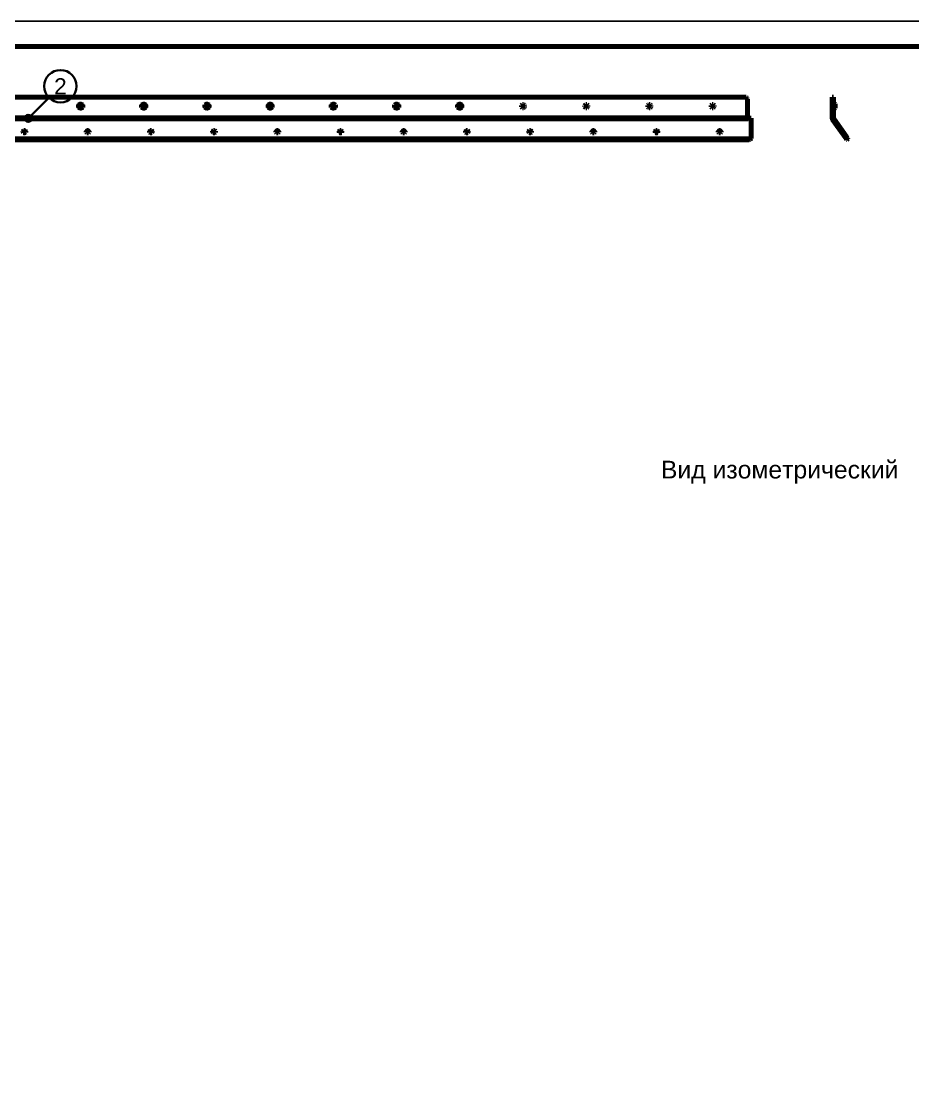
# Model space of a CAD drawing. Header units: millimetres. Extents: x 0 to 599, y 0 to 420.
# Drawn here: x 173.6 to 349.9, y 210 to 420 of the extents above; entities that cross this region are included whole.
import ezdxf
from ezdxf.enums import TextEntityAlignment as Align

# ---------------------------------------------------------------- set-up
doc = ezdxf.new("R2010")
doc.units = ezdxf.units.MM
doc.styles.add('GOST', font='Arial')

msp = doc.modelspace()

# ---------------------------------------------------------------- linework, layer by layer
at = {"color": 1, "lineweight": 70}
for p, q in [((32.5, 405), (316.75, 405)), ((185.35, 403.69), (184.92, 403.45)), ((184.92, 403.45), (184.92, 402.95)), ((184.95, 403.23), (184.97, 403.34)), ((184.95, 403.12), (184.95, 403.23)), ((184.97, 403.34), (185.02, 403.43)), ((185.02, 403.43), (185.09, 403.51)), ((185.09, 403.51), (185.19, 403.57)), ((185.1, 403.2), (185.12, 403.29)), ((185.12, 403.11), (185.1, 403.2)), ((185.12, 403.29), (185.16, 403.36)), ((185.16, 403.36), (185.22, 403.42)), ((185.19, 403.57), (185.29, 403.6)), ((185.22, 403.42), (185.31, 403.45)), ((185.29, 403.6), (185.41, 403.6)), ((185.31, 403.45), (185.39, 403.45)), ((185.77, 403.45), (185.35, 403.69)), ((185.39, 403.45), (185.47, 403.42)), ((185.41, 403.6), (185.51, 403.57)), ((185.47, 403.42), (185.54, 403.36)), ((185.51, 403.57), (185.61, 403.51)), ((185.54, 403.36), (185.58, 403.29)), ((185.58, 403.29), (185.6, 403.2)), ((185.6, 403.2), (185.58, 403.11)), ((185.61, 403.51), (185.68, 403.43)), ((185.68, 403.43), (185.73, 403.34)), ((185.73, 403.34), (185.75, 403.23)), ((185.75, 403.23), (185.75, 403.12)), ((185.77, 402.95), (185.77, 403.45)), ((197.85, 403.69), (197.42, 403.45)), ((197.42, 403.45), (197.42, 402.95)), ((197.45, 403.23), (197.47, 403.34)), ((197.45, 403.12), (197.45, 403.23)), ((197.47, 403.34), (197.52, 403.43)), ((197.52, 403.43), (197.59, 403.51)), ((197.59, 403.51), (197.69, 403.57)), ((197.6, 403.2), (197.62, 403.29)), ((197.62, 403.11), (197.6, 403.2)), ((197.62, 403.29), (197.66, 403.36)), ((197.66, 403.36), (197.72, 403.42)), ((197.69, 403.57), (197.79, 403.6)), ((197.72, 403.42), (197.81, 403.45)), ((197.79, 403.6), (197.91, 403.6)), ((197.81, 403.45), (197.89, 403.45)), ((198.27, 403.45), (197.85, 403.69)), ((197.89, 403.45), (197.97, 403.42)), ((197.91, 403.6), (198.01, 403.57)), ((197.97, 403.42), (198.04, 403.36)), ((198.01, 403.57), (198.11, 403.51)), ((198.04, 403.36), (198.08, 403.29)), ((198.08, 403.29), (198.1, 403.2)), ((198.1, 403.2), (198.08, 403.11)), ((198.11, 403.51), (198.18, 403.43)), ((198.18, 403.43), (198.23, 403.34)), ((198.23, 403.34), (198.25, 403.23)), ((198.25, 403.23), (198.25, 403.12)), ((198.27, 402.95), (198.27, 403.45)), ((210.35, 403.69), (209.92, 403.45)), ((209.92, 403.45), (209.92, 402.95)), ((209.95, 403.23), (209.97, 403.34)), ((209.95, 403.12), (209.95, 403.23)), ((209.97, 403.34), (210.02, 403.43)), ((210.02, 403.43), (210.09, 403.51)), ((210.09, 403.51), (210.19, 403.57)), ((210.1, 403.2), (210.12, 403.29)), ((210.12, 403.29), (210.16, 403.36)), ((210.16, 403.36), (210.22, 403.42)), ((210.19, 403.57), (210.29, 403.6)), ((210.22, 403.42), (210.31, 403.45)), ((210.29, 403.6), (210.41, 403.6)), ((210.31, 403.45), (210.39, 403.45)), ((210.77, 403.45), (210.35, 403.69)), ((210.39, 403.45), (210.47, 403.42)), ((210.41, 403.6), (210.51, 403.57)), ((210.47, 403.42), (210.54, 403.36)), ((210.51, 403.57), (210.61, 403.51)), ((210.54, 403.36), (210.58, 403.29)), ((210.58, 403.29), (210.6, 403.2)), ((210.6, 403.2), (210.58, 403.11)), ((210.61, 403.51), (210.68, 403.43)), ((210.68, 403.43), (210.73, 403.34)), ((210.73, 403.34), (210.75, 403.23)), ((210.75, 403.23), (210.75, 403.12)), ((210.77, 402.95), (210.77, 403.45)), ((222.85, 403.69), (222.42, 403.45)), ((222.42, 403.45), (222.42, 402.95)), ((222.45, 403.23), (222.47, 403.34)), ((222.45, 403.12), (222.45, 403.23)), ((222.47, 403.34), (222.52, 403.43)), ((222.52, 403.43), (222.59, 403.51)), ((222.59, 403.51), (222.69, 403.57)), ((222.6, 403.2), (222.62, 403.29)), ((222.62, 403.29), (222.66, 403.36)), ((222.66, 403.36), (222.72, 403.42)), ((222.69, 403.57), (222.79, 403.6)), ((222.72, 403.42), (222.81, 403.45)), ((222.79, 403.6), (222.91, 403.6)), ((222.81, 403.45), (222.89, 403.45)), ((223.27, 403.45), (222.85, 403.69)), ((222.89, 403.45), (222.97, 403.42)), ((222.91, 403.6), (223.01, 403.57)), ((222.97, 403.42), (223.04, 403.36)), ((223.01, 403.57), (223.11, 403.51)), ((223.04, 403.36), (223.08, 403.29)), ((223.08, 403.29), (223.1, 403.2)), ((223.1, 403.2), (223.08, 403.11)), ((223.11, 403.51), (223.18, 403.43)), ((223.18, 403.43), (223.23, 403.34)), ((223.23, 403.34), (223.25, 403.23)), ((223.25, 403.23), (223.25, 403.12)), ((223.27, 402.95), (223.27, 403.45)), ((235.35, 403.69), (234.92, 403.45)), ((234.92, 403.45), (234.92, 402.95)), ((234.95, 403.23), (234.97, 403.34)), ((234.95, 403.12), (234.95, 403.23)), ((234.97, 403.34), (235.02, 403.43)), ((235.02, 403.43), (235.09, 403.51)), ((235.09, 403.51), (235.19, 403.57)), ((235.1, 403.2), (235.12, 403.29)), ((235.12, 403.29), (235.16, 403.36)), ((235.16, 403.36), (235.22, 403.42)), ((235.19, 403.57), (235.29, 403.6)), ((235.22, 403.42), (235.31, 403.45)), ((235.29, 403.6), (235.41, 403.6)), ((235.31, 403.45), (235.39, 403.45)), ((235.77, 403.45), (235.35, 403.69)), ((235.39, 403.45), (235.47, 403.42)), ((235.41, 403.6), (235.51, 403.57)), ((235.47, 403.42), (235.54, 403.36)), ((235.51, 403.57), (235.61, 403.51)), ((235.54, 403.36), (235.58, 403.29)), ((235.58, 403.29), (235.6, 403.2)), ((235.61, 403.51), (235.68, 403.43)), ((235.68, 403.43), (235.73, 403.34)), ((235.73, 403.34), (235.75, 403.23)), ((235.75, 403.23), (235.75, 403.12)), ((235.77, 402.95), (235.77, 403.45)), ((247.85, 403.69), (247.42, 403.45)), ((247.42, 403.45), (247.42, 402.95)), ((247.45, 403.23), (247.47, 403.34)), ((247.45, 403.12), (247.45, 403.23)), ((247.47, 403.34), (247.52, 403.43)), ((247.52, 403.43), (247.59, 403.51)), ((247.59, 403.51), (247.69, 403.57)), ((247.6, 403.2), (247.62, 403.29)), ((247.62, 403.29), (247.66, 403.36)), ((247.66, 403.36), (247.72, 403.42)), ((247.69, 403.57), (247.79, 403.6)), ((247.72, 403.42), (247.81, 403.45)), ((247.79, 403.6), (247.91, 403.6)), ((247.81, 403.45), (247.89, 403.45)), ((248.27, 403.45), (247.85, 403.69)), ((247.89, 403.45), (247.97, 403.42)), ((247.91, 403.6), (248.01, 403.57)), ((247.97, 403.42), (248.04, 403.36)), ((248.01, 403.57), (248.11, 403.51)), ((248.04, 403.36), (248.08, 403.29)), ((248.08, 403.29), (248.1, 403.2)), ((248.11, 403.51), (248.18, 403.43)), ((248.18, 403.43), (248.23, 403.34)), ((248.23, 403.34), (248.25, 403.23)), ((248.25, 403.23), (248.25, 403.12)), ((248.27, 402.95), (248.27, 403.45)), ((260.35, 403.69), (259.92, 403.45)), ((259.92, 403.45), (259.92, 402.95)), ((259.95, 403.23), (259.97, 403.34)), ((259.95, 403.12), (259.95, 403.23)), ((259.97, 403.34), (260.02, 403.43)), ((260.02, 403.43), (260.09, 403.51)), ((260.09, 403.51), (260.19, 403.57)), ((260.1, 403.2), (260.12, 403.29)), ((260.12, 403.29), (260.16, 403.36)), ((260.16, 403.36), (260.22, 403.42)), ((260.19, 403.57), (260.29, 403.6)), ((260.22, 403.42), (260.31, 403.45)), ((260.29, 403.6), (260.41, 403.6)), ((260.31, 403.45), (260.39, 403.45)), ((260.77, 403.45), (260.35, 403.69)), ((260.39, 403.45), (260.47, 403.42)), ((260.41, 403.6), (260.51, 403.57)), ((260.47, 403.42), (260.54, 403.36)), ((260.51, 403.57), (260.61, 403.51)), ((260.54, 403.36), (260.58, 403.29)), ((260.58, 403.29), (260.6, 403.2)), ((260.61, 403.51), (260.68, 403.43)), ((260.68, 403.43), (260.73, 403.34)), ((260.73, 403.34), (260.75, 403.23)), ((260.75, 403.23), (260.75, 403.12)), ((260.77, 402.95), (260.77, 403.45)), ((272.53, 403.25), (272.56, 403.34)), ((272.53, 403.15), (272.53, 403.25)), ((272.56, 403.34), (272.61, 403.42)), ((272.61, 403.42), (272.69, 403.48)), ((272.69, 403.48), (272.78, 403.52)), ((272.78, 403.52), (272.87, 403.52)), ((272.87, 403.52), (272.97, 403.5)), ((272.97, 403.5), (273.05, 403.45)), ((273.05, 403.45), (273.12, 403.38)), ((273.12, 403.38), (273.16, 403.3)), ((273.16, 403.3), (273.18, 403.2)), ((285.03, 403.25), (285.06, 403.34)), ((285.03, 403.15), (285.03, 403.25)), ((285.06, 403.34), (285.11, 403.42)), ((285.11, 403.42), (285.19, 403.48)), ((285.19, 403.48), (285.28, 403.52)), ((285.28, 403.52), (285.37, 403.52)), ((285.37, 403.52), (285.47, 403.5)), ((285.47, 403.5), (285.55, 403.45)), ((285.55, 403.45), (285.62, 403.38)), ((285.62, 403.38), (285.66, 403.3)), ((285.66, 403.3), (285.68, 403.2)), ((297.53, 403.25), (297.56, 403.34)), ((297.53, 403.15), (297.53, 403.25)), ((297.56, 403.34), (297.61, 403.42)), ((297.61, 403.42), (297.69, 403.48)), ((297.69, 403.48), (297.78, 403.52)), ((297.78, 403.52), (297.87, 403.52)), ((297.87, 403.52), (297.97, 403.5)), ((297.97, 403.5), (298.05, 403.45)), ((298.05, 403.45), (298.12, 403.38)), ((298.12, 403.38), (298.16, 403.3)), ((298.16, 403.3), (298.18, 403.2)), ((310.03, 403.25), (310.06, 403.34)), ((310.03, 403.15), (310.03, 403.25)), ((310.06, 403.34), (310.11, 403.42)), ((310.11, 403.42), (310.19, 403.48)), ((310.19, 403.48), (310.28, 403.52)), ((310.28, 403.52), (310.37, 403.52)), ((310.37, 403.52), (310.47, 403.5)), ((310.47, 403.5), (310.55, 403.45)), ((310.55, 403.45), (310.62, 403.38)), ((310.62, 403.38), (310.66, 403.3)), ((310.66, 403.3), (310.68, 403.2)), ((316.75, 405), (316.86, 404.99)), ((316.86, 404.99), (316.97, 404.95)), ((316.97, 404.95), (317.06, 404.89)), ((317.06, 404.89), (317.14, 404.81)), ((317.14, 404.81), (317.2, 404.72)), ((317.2, 404.72), (317.24, 404.61)), ((317.24, 404.61), (317.25, 404.5)), ((317.25, 404.5), (317.25, 400.86)), ((334, 405), (334, 405)), ((334, 405), (334, 404.99)), ((334.25, 405), (334, 405)), ((334, 404.99), (334, 404.97)), ((334, 404.97), (334, 404.95)), ((334, 404.95), (334, 404.92)), ((334, 404.92), (334, 404.89)), ((334, 404.89), (334, 404.85)), ((334, 404.85), (334, 404.81)), ((334, 404.81), (334, 404.77)), ((334, 404.77), (334, 404.72)), ((334, 404.72), (334, 404.67)), ((334, 404.67), (334, 404.61)), ((334, 404.61), (334, 404.56)), ((334, 404.56), (334, 404.5)), ((334, 404.5), (334, 401.2)), ((334, 404.5), (334.25, 404.5)), ((334.25, 404.99), (334.25, 405)), ((334.25, 405), (334.25, 405)), ((334.25, 404.97), (334.25, 404.99)), ((334.25, 404.95), (334.25, 404.97)), ((334.25, 404.92), (334.25, 404.95)), ((334.25, 404.89), (334.25, 404.92)), ((334.25, 404.85), (334.25, 404.89)), ((334.25, 404.81), (334.25, 404.85)), ((334.25, 404.77), (334.25, 404.81)), ((334.25, 404.72), (334.25, 404.77)), ((334.25, 404.67), (334.25, 404.72)), ((334.25, 404.61), (334.25, 404.67)), ((334.25, 404.56), (334.25, 404.61)), ((334.25, 404.5), (334.25, 404.56)), ((334.25, 401.2), (334.25, 404.5)), ((334.51, 403.69), (334.25, 403.69)), ((334.51, 403.45), (334.25, 403.45)), ((334.51, 403.69), (334.56, 403.63)), ((334.59, 403.61), (334.51, 403.69)), ((334.56, 403.51), (334.51, 403.45)), ((334.51, 403.45), (334.56, 403.32)), ((334.56, 403.63), (334.57, 403.57)), ((334.57, 403.57), (334.56, 403.51)), ((334.56, 403.32), (334.57, 403.2)), ((334.59, 403.6), (334.59, 403.61)), ((334.59, 403.57), (334.59, 403.6)), ((334.59, 403.52), (334.59, 403.57)), ((334.59, 403.45), (334.59, 403.52)), ((334.59, 403.38), (334.59, 403.45)), ((334.59, 403.29), (334.59, 403.38)), ((334.59, 403.2), (334.59, 403.29)), ((184.92, 402.95), (185.35, 402.71)), ((184.99, 403.01), (184.95, 403.12)), ((185.05, 402.92), (184.99, 403.01)), ((185.14, 402.85), (185.05, 402.92)), ((185.16, 403.04), (185.12, 403.11)), ((185.24, 402.81), (185.14, 402.85)), ((185.22, 402.98), (185.16, 403.04)), ((185.31, 402.95), (185.22, 402.98)), ((185.35, 402.79), (185.24, 402.81)), ((185.39, 402.95), (185.31, 402.95)), ((185.35, 402.71), (185.77, 402.95)), ((185.46, 402.81), (185.35, 402.79)), ((185.47, 402.98), (185.39, 402.95)), ((185.56, 402.85), (185.46, 402.81)), ((185.54, 403.04), (185.47, 402.98)), ((185.58, 403.11), (185.54, 403.04)), ((185.65, 402.92), (185.56, 402.85)), ((185.71, 403.01), (185.65, 402.92)), ((185.75, 403.12), (185.71, 403.01)), ((197.42, 402.95), (197.85, 402.71)), ((197.49, 403.01), (197.45, 403.12)), ((197.55, 402.92), (197.49, 403.01)), ((197.64, 402.85), (197.55, 402.92)), ((197.66, 403.04), (197.62, 403.11)), ((197.74, 402.81), (197.64, 402.85)), ((197.72, 402.98), (197.66, 403.04)), ((197.81, 402.95), (197.72, 402.98)), ((197.85, 402.79), (197.74, 402.81)), ((197.89, 402.95), (197.81, 402.95)), ((197.85, 402.71), (198.27, 402.95)), ((197.96, 402.81), (197.85, 402.79)), ((197.97, 402.98), (197.89, 402.95)), ((198.06, 402.85), (197.96, 402.81)), ((198.04, 403.04), (197.97, 402.98)), ((198.08, 403.11), (198.04, 403.04)), ((198.15, 402.92), (198.06, 402.85)), ((198.21, 403.01), (198.15, 402.92)), ((198.25, 403.12), (198.21, 403.01)), ((209.92, 402.95), (210.35, 402.71)), ((209.99, 403.01), (209.95, 403.12)), ((210.05, 402.92), (209.99, 403.01)), ((210.14, 402.85), (210.05, 402.92)), ((210.12, 403.11), (210.1, 403.2)), ((210.16, 403.04), (210.12, 403.11)), ((210.24, 402.81), (210.14, 402.85)), ((210.22, 402.98), (210.16, 403.04)), ((210.31, 402.95), (210.22, 402.98)), ((210.35, 402.79), (210.24, 402.81)), ((210.39, 402.95), (210.31, 402.95)), ((210.35, 402.71), (210.77, 402.95)), ((210.46, 402.81), (210.35, 402.79)), ((210.47, 402.98), (210.39, 402.95)), ((210.56, 402.85), (210.46, 402.81)), ((210.54, 403.04), (210.47, 402.98)), ((210.58, 403.11), (210.54, 403.04)), ((210.65, 402.92), (210.56, 402.85)), ((210.71, 403.01), (210.65, 402.92)), ((210.75, 403.12), (210.71, 403.01)), ((222.42, 402.95), (222.85, 402.71)), ((222.49, 403.01), (222.45, 403.12)), ((222.55, 402.92), (222.49, 403.01)), ((222.64, 402.85), (222.55, 402.92)), ((222.62, 403.11), (222.6, 403.2)), ((222.66, 403.04), (222.62, 403.11)), ((222.74, 402.81), (222.64, 402.85)), ((222.72, 402.98), (222.66, 403.04)), ((222.81, 402.95), (222.72, 402.98)), ((222.85, 402.79), (222.74, 402.81)), ((222.89, 402.95), (222.81, 402.95)), ((222.85, 402.71), (223.27, 402.95)), ((222.96, 402.81), (222.85, 402.79)), ((222.97, 402.98), (222.89, 402.95)), ((223.06, 402.85), (222.96, 402.81)), ((223.04, 403.04), (222.97, 402.98)), ((223.08, 403.11), (223.04, 403.04)), ((223.15, 402.92), (223.06, 402.85)), ((223.21, 403.01), (223.15, 402.92)), ((223.25, 403.12), (223.21, 403.01)), ((234.92, 402.95), (235.35, 402.71)), ((234.99, 403.01), (234.95, 403.12)), ((235.05, 402.92), (234.99, 403.01)), ((235.14, 402.85), (235.05, 402.92)), ((235.12, 403.11), (235.1, 403.2)), ((235.16, 403.04), (235.12, 403.11)), ((235.24, 402.81), (235.14, 402.85)), ((235.22, 402.98), (235.16, 403.04)), ((235.31, 402.95), (235.22, 402.98)), ((235.35, 402.79), (235.24, 402.81)), ((235.39, 402.95), (235.31, 402.95)), ((235.35, 402.71), (235.77, 402.95)), ((235.46, 402.81), (235.35, 402.79)), ((235.47, 402.98), (235.39, 402.95)), ((235.56, 402.85), (235.46, 402.81)), ((235.54, 403.04), (235.47, 402.98)), ((235.58, 403.11), (235.54, 403.04)), ((235.65, 402.92), (235.56, 402.85)), ((235.6, 403.2), (235.58, 403.11)), ((235.71, 403.01), (235.65, 402.92)), ((235.75, 403.12), (235.71, 403.01)), ((247.42, 402.95), (247.85, 402.71)), ((247.49, 403.01), (247.45, 403.12)), ((247.55, 402.92), (247.49, 403.01)), ((247.64, 402.85), (247.55, 402.92)), ((247.62, 403.11), (247.6, 403.2)), ((247.66, 403.04), (247.62, 403.11)), ((247.74, 402.81), (247.64, 402.85)), ((247.72, 402.98), (247.66, 403.04)), ((247.81, 402.95), (247.72, 402.98)), ((247.85, 402.79), (247.74, 402.81)), ((247.89, 402.95), (247.81, 402.95)), ((247.85, 402.71), (248.27, 402.95)), ((247.96, 402.81), (247.85, 402.79)), ((247.97, 402.98), (247.89, 402.95)), ((248.06, 402.85), (247.96, 402.81)), ((248.04, 403.04), (247.97, 402.98)), ((248.08, 403.11), (248.04, 403.04)), ((248.15, 402.92), (248.06, 402.85)), ((248.1, 403.2), (248.08, 403.11)), ((248.21, 403.01), (248.15, 402.92)), ((248.25, 403.12), (248.21, 403.01)), ((259.92, 402.95), (260.35, 402.71)), ((259.99, 403.01), (259.95, 403.12)), ((260.05, 402.92), (259.99, 403.01)), ((260.14, 402.85), (260.05, 402.92)), ((260.12, 403.11), (260.1, 403.2)), ((260.16, 403.04), (260.12, 403.11)), ((260.24, 402.81), (260.14, 402.85)), ((260.22, 402.98), (260.16, 403.04)), ((260.31, 402.95), (260.22, 402.98)), ((260.35, 402.79), (260.24, 402.81)), ((260.39, 402.95), (260.31, 402.95)), ((260.35, 402.71), (260.77, 402.95)), ((260.46, 402.81), (260.35, 402.79)), ((260.47, 402.98), (260.39, 402.95)), ((260.56, 402.85), (260.46, 402.81)), ((260.54, 403.04), (260.47, 402.98)), ((260.58, 403.11), (260.54, 403.04)), ((260.65, 402.92), (260.56, 402.85)), ((260.6, 403.2), (260.58, 403.11)), ((260.71, 403.01), (260.65, 402.92)), ((260.75, 403.12), (260.71, 403.01)), ((272.56, 403.06), (272.53, 403.15)), ((272.61, 402.98), (272.56, 403.06)), ((272.69, 402.92), (272.61, 402.98)), ((272.78, 402.88), (272.69, 402.92)), ((272.87, 402.88), (272.78, 402.88)), ((272.97, 402.9), (272.87, 402.88)), ((273.05, 402.95), (272.97, 402.9)), ((273.12, 403.02), (273.05, 402.95)), ((273.16, 403.1), (273.12, 403.02)), ((273.18, 403.2), (273.16, 403.1)), ((285.06, 403.06), (285.03, 403.15)), ((285.11, 402.98), (285.06, 403.06)), ((285.19, 402.92), (285.11, 402.98)), ((285.28, 402.88), (285.19, 402.92)), ((285.37, 402.88), (285.28, 402.88)), ((285.47, 402.9), (285.37, 402.88)), ((285.55, 402.95), (285.47, 402.9)), ((285.62, 403.02), (285.55, 402.95)), ((285.66, 403.1), (285.62, 403.02)), ((285.68, 403.2), (285.66, 403.1)), ((297.56, 403.06), (297.53, 403.15)), ((297.61, 402.98), (297.56, 403.06)), ((297.69, 402.92), (297.61, 402.98)), ((297.78, 402.88), (297.69, 402.92)), ((297.87, 402.88), (297.78, 402.88)), ((297.97, 402.9), (297.87, 402.88)), ((298.05, 402.95), (297.97, 402.9)), ((298.12, 403.02), (298.05, 402.95)), ((298.16, 403.1), (298.12, 403.02)), ((298.18, 403.2), (298.16, 403.1)), ((310.06, 403.06), (310.03, 403.15)), ((310.11, 402.98), (310.06, 403.06)), ((310.19, 402.92), (310.11, 402.98)), ((310.28, 402.88), (310.19, 402.92)), ((310.37, 402.88), (310.28, 402.88)), ((310.47, 402.9), (310.37, 402.88)), ((310.55, 402.95), (310.47, 402.9)), ((310.62, 403.02), (310.55, 402.95)), ((310.66, 403.1), (310.62, 403.02)), ((310.68, 403.2), (310.66, 403.1)), ((334, 401.2), (334, 401.14)), ((334.25, 401.2), (334, 401.2)), ((334, 401.14), (334, 401.09)), ((334.51, 402.95), (334.25, 402.95)), ((334.51, 402.71), (334.25, 402.71)), ((334.25, 401.14), (334.25, 401.2)), ((334.25, 401.09), (334.25, 401.14)), ((334.56, 403.08), (334.51, 402.95)), ((334.51, 402.95), (334.56, 402.89)), ((334.51, 402.71), (334.59, 402.79)), ((334.56, 402.77), (334.51, 402.71)), ((334.57, 403.2), (334.56, 403.08)), ((334.56, 402.89), (334.57, 402.83)), ((334.57, 402.83), (334.56, 402.77)), ((334.59, 403.11), (334.59, 403.2)), ((334.59, 403.02), (334.59, 403.11)), ((334.59, 402.95), (334.59, 403.02)), ((334.59, 402.88), (334.59, 402.95)), ((334.59, 402.83), (334.59, 402.88)), ((334.59, 402.8), (334.59, 402.83)), ((334.59, 402.79), (334.59, 402.8)), ((37.75, 400.86), (317.25, 400.86)), ((317.25, 400.71), (37.75, 400.71)), ((317.25, 400.86), (317.25, 400.85)), ((317.25, 400.85), (317.25, 400.84)), ((317.25, 400.84), (317.25, 400.83)), ((317.25, 400.83), (317.25, 400.81)), ((317.25, 400.81), (317.25, 400.8)), ((317.25, 400.8), (317.25, 400.79)), ((317.25, 400.79), (317.25, 400.78)), ((317.25, 400.78), (317.25, 400.77)), ((317.25, 400.77), (317.25, 400.76)), ((317.25, 400.76), (317.25, 400.75)), ((317.25, 400.75), (317.25, 400.74)), ((317.25, 400.74), (317.25, 400.73)), ((317.25, 400.73), (317.25, 400.72)), ((317.25, 400.72), (317.25, 400.71)), ((317.26, 400.69), (317.25, 400.71)), ((317.3, 400.67), (317.26, 400.69)), ((317.34, 400.69), (317.3, 400.67)), ((317.35, 400.71), (317.34, 400.69)), ((317.35, 400.84), (317.35, 400.71)), ((317.35, 400.84), (318, 400.84)), ((318, 400.84), (318, 397.12)), ((334, 401.09), (334, 401.03)), ((334, 401.03), (334, 400.98)), ((334, 400.98), (334, 400.93)), ((334, 400.93), (334, 400.89)), ((334, 400.89), (334, 400.85)), ((334, 400.85), (334, 400.81)), ((334, 400.81), (334, 400.78)), ((334, 400.78), (334, 400.75)), ((334, 400.75), (334, 400.73)), ((334, 400.73), (334, 400.71)), ((334, 400.71), (334, 400.7)), ((334, 400.7), (334, 400.7)), ((334, 400.7), (334.25, 400.7)), ((334.09, 400.57), (334, 400.7)), ((334.03, 400.7), (334.05, 400.63)), ((334.05, 400.63), (334.09, 400.57)), ((334.3, 400.71), (334.09, 400.57)), ((334.09, 400.57), (336.61, 396.97)), ((334.25, 401.03), (334.25, 401.09)), ((334.25, 400.98), (334.25, 401.03)), ((334.25, 400.93), (334.25, 400.98)), ((334.25, 400.89), (334.25, 400.93)), ((334.25, 400.85), (334.25, 400.89)), ((334.26, 400.78), (334.25, 400.86)), ((334.25, 400.81), (334.25, 400.85)), ((334.25, 400.78), (334.25, 400.81)), ((334.25, 400.75), (334.25, 400.78)), ((334.25, 400.73), (334.25, 400.75)), ((334.25, 400.71), (334.25, 400.73)), ((334.25, 400.7), (334.25, 400.71)), ((334.25, 400.7), (334.25, 400.7)), ((334.3, 400.71), (334.26, 400.78)), ((336.81, 397.12), (334.3, 400.71)), ((173.95, 398.14), (173.96, 398.19)), ((173.96, 398.09), (173.95, 398.14)), ((173.96, 398.19), (173.97, 398.23)), ((174, 398.14), (173.96, 398.07)), ((173.97, 398.05), (173.96, 398.09)), ((173.97, 398.23), (174, 398.28)), ((174, 398), (173.97, 398.05)), ((174, 398.28), (174.04, 398.31)), ((174.07, 398.19), (174, 398.14)), ((174.04, 397.97), (174, 398)), ((174.04, 398.31), (174.08, 398.34)), ((174.08, 397.94), (174.04, 397.97)), ((174.16, 398.23), (174.07, 398.19)), ((174.08, 398.34), (174.14, 398.37)), ((174.14, 397.91), (174.08, 397.94)), ((174.14, 398.37), (174.19, 398.38)), ((174.19, 397.9), (174.14, 397.91)), ((174.25, 398.24), (174.16, 398.23)), ((174.19, 398.38), (174.25, 398.39)), ((174.25, 397.89), (174.19, 397.9)), ((174.25, 398.39), (174.31, 398.38)), ((174.34, 398.23), (174.25, 398.24)), ((174.31, 397.9), (174.25, 397.89)), ((174.31, 398.38), (174.36, 398.37)), ((174.36, 397.91), (174.31, 397.9)), ((174.43, 398.19), (174.34, 398.23)), ((174.36, 398.37), (174.42, 398.34)), ((174.42, 397.94), (174.36, 397.91)), ((174.42, 398.34), (174.46, 398.31)), ((174.46, 397.97), (174.42, 397.94)), ((174.5, 398.14), (174.43, 398.19)), ((174.46, 398.31), (174.5, 398.28)), ((174.5, 398), (174.46, 397.97)), ((174.5, 398.28), (174.53, 398.23)), ((174.54, 398.07), (174.5, 398.14)), ((174.53, 398.05), (174.5, 398)), ((174.53, 398.23), (174.54, 398.19)), ((174.54, 398.09), (174.53, 398.05)), ((174.54, 398.19), (174.55, 398.14)), ((174.55, 398.14), (174.54, 398.09)), ((186.45, 398.14), (186.46, 398.19)), ((186.46, 398.09), (186.45, 398.14)), ((186.46, 398.19), (186.47, 398.23)), ((186.5, 398.14), (186.46, 398.07)), ((186.47, 398.05), (186.46, 398.09)), ((186.47, 398.23), (186.5, 398.28)), ((186.5, 398), (186.47, 398.05)), ((186.5, 398.28), (186.54, 398.31)), ((186.57, 398.19), (186.5, 398.14)), ((186.54, 397.97), (186.5, 398)), ((186.54, 398.31), (186.58, 398.34)), ((186.58, 397.94), (186.54, 397.97)), ((186.66, 398.23), (186.57, 398.19)), ((186.58, 398.34), (186.64, 398.37)), ((186.64, 397.91), (186.58, 397.94)), ((186.64, 398.37), (186.69, 398.38)), ((186.69, 397.9), (186.64, 397.91)), ((186.75, 398.24), (186.66, 398.23)), ((186.69, 398.38), (186.75, 398.39)), ((186.75, 397.89), (186.69, 397.9)), ((186.75, 398.39), (186.81, 398.38)), ((186.84, 398.23), (186.75, 398.24)), ((186.81, 397.9), (186.75, 397.89)), ((186.81, 398.38), (186.86, 398.37)), ((186.86, 397.91), (186.81, 397.9)), ((186.93, 398.19), (186.84, 398.23)), ((186.86, 398.37), (186.92, 398.34)), ((186.92, 397.94), (186.86, 397.91)), ((186.92, 398.34), (186.96, 398.31)), ((186.96, 397.97), (186.92, 397.94)), ((187, 398.14), (186.93, 398.19)), ((186.96, 398.31), (187, 398.28)), ((187, 398), (186.96, 397.97)), ((187, 398.28), (187.03, 398.23)), ((187.04, 398.07), (187, 398.14)), ((187.03, 398.05), (187, 398)), ((187.03, 398.23), (187.04, 398.19)), ((187.04, 398.09), (187.03, 398.05)), ((187.04, 398.19), (187.05, 398.14)), ((187.05, 398.14), (187.04, 398.09)), ((198.95, 398.14), (198.96, 398.19)), ((198.96, 398.09), (198.95, 398.14)), ((198.96, 398.19), (198.97, 398.23)), ((199, 398.14), (198.96, 398.07)), ((198.97, 398.05), (198.96, 398.09)), ((198.97, 398.23), (199, 398.28)), ((199, 398), (198.97, 398.05)), ((199, 398.28), (199.04, 398.31)), ((199.07, 398.19), (199, 398.14)), ((199.04, 397.97), (199, 398)), ((199.04, 398.31), (199.08, 398.34)), ((199.08, 397.94), (199.04, 397.97)), ((199.16, 398.23), (199.07, 398.19)), ((199.08, 398.34), (199.14, 398.37)), ((199.14, 397.91), (199.08, 397.94)), ((199.14, 398.37), (199.19, 398.38)), ((199.19, 397.9), (199.14, 397.91)), ((199.25, 398.24), (199.16, 398.23)), ((199.19, 398.38), (199.25, 398.39)), ((199.25, 397.89), (199.19, 397.9)), ((199.25, 398.39), (199.31, 398.38)), ((199.34, 398.23), (199.25, 398.24)), ((199.31, 397.9), (199.25, 397.89)), ((199.31, 398.38), (199.36, 398.37)), ((199.36, 397.91), (199.31, 397.9)), ((199.43, 398.19), (199.34, 398.23)), ((199.36, 398.37), (199.42, 398.34)), ((199.42, 397.94), (199.36, 397.91)), ((199.42, 398.34), (199.46, 398.31)), ((199.46, 397.97), (199.42, 397.94)), ((199.5, 398.14), (199.43, 398.19)), ((199.46, 398.31), (199.5, 398.28)), ((199.5, 398), (199.46, 397.97)), ((199.5, 398.28), (199.53, 398.23)), ((199.54, 398.07), (199.5, 398.14)), ((199.53, 398.05), (199.5, 398)), ((199.53, 398.23), (199.54, 398.19)), ((199.54, 398.09), (199.53, 398.05)), ((199.54, 398.19), (199.55, 398.14)), ((199.55, 398.14), (199.54, 398.09)), ((211.45, 398.14), (211.46, 398.19)), ((211.46, 398.09), (211.45, 398.14)), ((211.46, 398.19), (211.47, 398.23)), ((211.5, 398.14), (211.46, 398.07)), ((211.47, 398.05), (211.46, 398.09)), ((211.47, 398.23), (211.5, 398.28)), ((211.5, 398), (211.47, 398.05)), ((211.5, 398.28), (211.54, 398.31)), ((211.57, 398.19), (211.5, 398.14)), ((211.54, 397.97), (211.5, 398)), ((211.54, 398.31), (211.58, 398.34)), ((211.58, 397.94), (211.54, 397.97)), ((211.66, 398.23), (211.57, 398.19)), ((211.58, 398.34), (211.64, 398.37)), ((211.64, 397.91), (211.58, 397.94)), ((211.64, 398.37), (211.69, 398.38)), ((211.69, 397.9), (211.64, 397.91)), ((211.75, 398.24), (211.66, 398.23)), ((211.69, 398.38), (211.75, 398.39)), ((211.75, 397.89), (211.69, 397.9)), ((211.75, 398.39), (211.81, 398.38)), ((211.84, 398.23), (211.75, 398.24)), ((211.81, 397.9), (211.75, 397.89)), ((211.81, 398.38), (211.86, 398.37)), ((211.86, 397.91), (211.81, 397.9)), ((211.93, 398.19), (211.84, 398.23)), ((211.86, 398.37), (211.92, 398.34)), ((211.92, 397.94), (211.86, 397.91)), ((211.92, 398.34), (211.96, 398.31)), ((211.96, 397.97), (211.92, 397.94)), ((212, 398.14), (211.93, 398.19)), ((211.96, 398.31), (212, 398.28)), ((212, 398), (211.96, 397.97)), ((212, 398.28), (212.03, 398.23)), ((212.04, 398.07), (212, 398.14)), ((212.03, 398.05), (212, 398)), ((212.03, 398.23), (212.04, 398.19)), ((212.04, 398.09), (212.03, 398.05)), ((212.04, 398.19), (212.05, 398.14)), ((212.05, 398.14), (212.04, 398.09)), ((223.95, 398.14), (223.96, 398.19)), ((223.96, 398.09), (223.95, 398.14)), ((223.96, 398.19), (223.97, 398.23)), ((224, 398.14), (223.96, 398.07)), ((223.97, 398.05), (223.96, 398.09)), ((223.97, 398.23), (224, 398.28)), ((224, 398), (223.97, 398.05)), ((224, 398.28), (224.04, 398.31)), ((224.07, 398.19), (224, 398.14)), ((224.04, 397.97), (224, 398)), ((224.04, 398.31), (224.08, 398.34)), ((224.08, 397.94), (224.04, 397.97)), ((224.16, 398.23), (224.07, 398.19)), ((224.08, 398.34), (224.14, 398.37)), ((224.14, 397.91), (224.08, 397.94)), ((224.14, 398.37), (224.19, 398.38)), ((224.19, 397.9), (224.14, 397.91)), ((224.25, 398.24), (224.16, 398.23)), ((224.19, 398.38), (224.25, 398.39)), ((224.25, 397.89), (224.19, 397.9)), ((224.25, 398.39), (224.31, 398.38)), ((224.34, 398.23), (224.25, 398.24)), ((224.31, 397.9), (224.25, 397.89)), ((224.31, 398.38), (224.36, 398.37)), ((224.36, 397.91), (224.31, 397.9)), ((224.43, 398.19), (224.34, 398.23)), ((224.36, 398.37), (224.42, 398.34)), ((224.42, 397.94), (224.36, 397.91)), ((224.42, 398.34), (224.46, 398.31)), ((224.46, 397.97), (224.42, 397.94)), ((224.5, 398.14), (224.43, 398.19)), ((224.46, 398.31), (224.5, 398.28)), ((224.5, 398), (224.46, 397.97)), ((224.5, 398.28), (224.53, 398.23)), ((224.54, 398.07), (224.5, 398.14)), ((224.53, 398.05), (224.5, 398)), ((224.53, 398.23), (224.54, 398.19)), ((224.54, 398.09), (224.53, 398.05)), ((224.54, 398.19), (224.55, 398.14)), ((224.55, 398.14), (224.54, 398.09)), ((236.45, 398.14), (236.46, 398.19)), ((236.46, 398.09), (236.45, 398.14)), ((236.46, 398.19), (236.47, 398.23)), ((236.5, 398.14), (236.46, 398.07)), ((236.47, 398.05), (236.46, 398.09)), ((236.47, 398.23), (236.5, 398.28)), ((236.5, 398), (236.47, 398.05)), ((236.5, 398.28), (236.54, 398.31)), ((236.57, 398.19), (236.5, 398.14)), ((236.54, 397.97), (236.5, 398)), ((236.54, 398.31), (236.58, 398.34)), ((236.58, 397.94), (236.54, 397.97)), ((236.66, 398.23), (236.57, 398.19)), ((236.58, 398.34), (236.64, 398.37)), ((236.64, 397.91), (236.58, 397.94)), ((236.64, 398.37), (236.69, 398.38)), ((236.69, 397.9), (236.64, 397.91)), ((236.75, 398.24), (236.66, 398.23)), ((236.69, 398.38), (236.75, 398.39)), ((236.75, 397.89), (236.69, 397.9)), ((236.75, 398.39), (236.81, 398.38)), ((236.84, 398.23), (236.75, 398.24)), ((236.81, 397.9), (236.75, 397.89)), ((236.81, 398.38), (236.86, 398.37)), ((236.86, 397.91), (236.81, 397.9)), ((236.93, 398.19), (236.84, 398.23)), ((236.86, 398.37), (236.92, 398.34)), ((236.92, 397.94), (236.86, 397.91)), ((236.92, 398.34), (236.96, 398.31)), ((236.96, 397.97), (236.92, 397.94)), ((237, 398.14), (236.93, 398.19)), ((236.96, 398.31), (237, 398.28)), ((237, 398), (236.96, 397.97)), ((237, 398.28), (237.03, 398.23)), ((237.04, 398.07), (237, 398.14)), ((237.03, 398.05), (237, 398)), ((237.03, 398.23), (237.04, 398.19)), ((237.04, 398.09), (237.03, 398.05)), ((237.04, 398.19), (237.05, 398.14)), ((237.05, 398.14), (237.04, 398.09)), ((248.95, 398.14), (248.96, 398.19)), ((248.96, 398.09), (248.95, 398.14)), ((248.96, 398.19), (248.97, 398.23)), ((249, 398.14), (248.96, 398.07)), ((248.97, 398.05), (248.96, 398.09)), ((248.97, 398.23), (249, 398.28)), ((249, 398), (248.97, 398.05)), ((249, 398.28), (249.04, 398.31)), ((249.07, 398.19), (249, 398.14)), ((249.04, 397.97), (249, 398)), ((249.04, 398.31), (249.08, 398.34)), ((249.08, 397.94), (249.04, 397.97)), ((249.16, 398.23), (249.07, 398.19)), ((249.08, 398.34), (249.14, 398.37)), ((249.14, 397.91), (249.08, 397.94)), ((249.14, 398.37), (249.19, 398.38)), ((249.19, 397.9), (249.14, 397.91)), ((249.25, 398.24), (249.16, 398.23)), ((249.19, 398.38), (249.25, 398.39)), ((249.25, 397.89), (249.19, 397.9)), ((249.25, 398.39), (249.31, 398.38)), ((249.34, 398.23), (249.25, 398.24)), ((249.31, 397.9), (249.25, 397.89)), ((249.31, 398.38), (249.36, 398.37)), ((249.36, 397.91), (249.31, 397.9)), ((249.43, 398.19), (249.34, 398.23)), ((249.36, 398.37), (249.42, 398.34)), ((249.42, 397.94), (249.36, 397.91)), ((249.42, 398.34), (249.46, 398.31)), ((249.46, 397.97), (249.42, 397.94)), ((249.5, 398.14), (249.43, 398.19)), ((249.46, 398.31), (249.5, 398.28)), ((249.5, 398), (249.46, 397.97)), ((249.5, 398.28), (249.53, 398.23)), ((249.54, 398.07), (249.5, 398.14)), ((249.53, 398.05), (249.5, 398)), ((249.53, 398.23), (249.54, 398.19)), ((249.54, 398.09), (249.53, 398.05)), ((249.54, 398.19), (249.55, 398.14)), ((249.55, 398.14), (249.54, 398.09)), ((261.45, 398.14), (261.46, 398.19)), ((261.46, 398.09), (261.45, 398.14)), ((261.46, 398.19), (261.47, 398.23)), ((261.5, 398.14), (261.46, 398.07)), ((261.47, 398.05), (261.46, 398.09)), ((261.47, 398.23), (261.5, 398.28)), ((261.5, 398), (261.47, 398.05)), ((261.5, 398.28), (261.54, 398.31)), ((261.57, 398.19), (261.5, 398.14)), ((261.54, 397.97), (261.5, 398)), ((261.54, 398.31), (261.58, 398.34)), ((261.58, 397.94), (261.54, 397.97)), ((261.66, 398.23), (261.57, 398.19)), ((261.58, 398.34), (261.64, 398.37)), ((261.64, 397.91), (261.58, 397.94)), ((261.64, 398.37), (261.69, 398.38)), ((261.69, 397.9), (261.64, 397.91)), ((261.75, 398.24), (261.66, 398.23)), ((261.69, 398.38), (261.75, 398.39)), ((261.75, 397.89), (261.69, 397.9)), ((261.75, 398.39), (261.81, 398.38)), ((261.84, 398.23), (261.75, 398.24)), ((261.81, 397.9), (261.75, 397.89)), ((261.81, 398.38), (261.86, 398.37)), ((261.86, 397.91), (261.81, 397.9)), ((261.93, 398.19), (261.84, 398.23)), ((261.86, 398.37), (261.92, 398.34)), ((261.92, 397.94), (261.86, 397.91)), ((261.92, 398.34), (261.96, 398.31)), ((261.96, 397.97), (261.92, 397.94)), ((262, 398.14), (261.93, 398.19)), ((261.96, 398.31), (262, 398.28)), ((262, 398), (261.96, 397.97)), ((262, 398.28), (262.03, 398.23)), ((262.04, 398.07), (262, 398.14)), ((262.03, 398.05), (262, 398)), ((262.03, 398.23), (262.04, 398.19)), ((262.04, 398.09), (262.03, 398.05)), ((262.04, 398.19), (262.05, 398.14)), ((262.05, 398.14), (262.04, 398.09)), ((273.95, 398.14), (273.96, 398.19)), ((273.96, 398.09), (273.95, 398.14)), ((273.96, 398.19), (273.97, 398.23)), ((274, 398.14), (273.96, 398.07)), ((273.97, 398.05), (273.96, 398.09)), ((273.97, 398.23), (274, 398.28)), ((274, 398), (273.97, 398.05)), ((274, 398.28), (274.04, 398.31)), ((274.07, 398.19), (274, 398.14)), ((274.04, 397.97), (274, 398)), ((274.04, 398.31), (274.08, 398.34)), ((274.08, 397.94), (274.04, 397.97)), ((274.16, 398.23), (274.07, 398.19)), ((274.08, 398.34), (274.14, 398.37)), ((274.14, 397.91), (274.08, 397.94)), ((274.14, 398.37), (274.19, 398.38)), ((274.19, 397.9), (274.14, 397.91)), ((274.25, 398.24), (274.16, 398.23)), ((274.19, 398.38), (274.25, 398.39)), ((274.25, 397.89), (274.19, 397.9)), ((274.25, 398.39), (274.31, 398.38)), ((274.34, 398.23), (274.25, 398.24)), ((274.31, 397.9), (274.25, 397.89)), ((274.31, 398.38), (274.36, 398.37)), ((274.36, 397.91), (274.31, 397.9)), ((274.43, 398.19), (274.34, 398.23)), ((274.36, 398.37), (274.42, 398.34)), ((274.42, 397.94), (274.36, 397.91)), ((274.42, 398.34), (274.46, 398.31)), ((274.46, 397.97), (274.42, 397.94)), ((274.5, 398.14), (274.43, 398.19)), ((274.46, 398.31), (274.5, 398.28)), ((274.5, 398), (274.46, 397.97)), ((274.5, 398.28), (274.53, 398.23)), ((274.54, 398.07), (274.5, 398.14)), ((274.53, 398.05), (274.5, 398)), ((274.53, 398.23), (274.54, 398.19)), ((274.54, 398.09), (274.53, 398.05)), ((274.54, 398.19), (274.55, 398.14)), ((274.55, 398.14), (274.54, 398.09)), ((286.45, 398.14), (286.46, 398.19)), ((286.46, 398.09), (286.45, 398.14)), ((286.46, 398.19), (286.47, 398.23)), ((286.5, 398.14), (286.46, 398.07)), ((286.47, 398.05), (286.46, 398.09)), ((286.47, 398.23), (286.5, 398.28)), ((286.5, 398), (286.47, 398.05)), ((286.5, 398.28), (286.54, 398.31)), ((286.57, 398.19), (286.5, 398.14)), ((286.54, 397.97), (286.5, 398)), ((286.54, 398.31), (286.58, 398.34)), ((286.58, 397.94), (286.54, 397.97)), ((286.66, 398.23), (286.57, 398.19)), ((286.58, 398.34), (286.64, 398.37)), ((286.64, 397.91), (286.58, 397.94)), ((286.64, 398.37), (286.69, 398.38)), ((286.69, 397.9), (286.64, 397.91)), ((286.75, 398.24), (286.66, 398.23)), ((286.69, 398.38), (286.75, 398.39)), ((286.75, 397.89), (286.69, 397.9)), ((286.75, 398.39), (286.81, 398.38)), ((286.84, 398.23), (286.75, 398.24)), ((286.81, 397.9), (286.75, 397.89)), ((286.81, 398.38), (286.86, 398.37)), ((286.86, 397.91), (286.81, 397.9)), ((286.93, 398.19), (286.84, 398.23)), ((286.86, 398.37), (286.92, 398.34)), ((286.92, 397.94), (286.86, 397.91)), ((286.92, 398.34), (286.96, 398.31)), ((286.96, 397.97), (286.92, 397.94)), ((287, 398.14), (286.93, 398.19)), ((286.96, 398.31), (287, 398.28)), ((287, 398), (286.96, 397.97)), ((287, 398.28), (287.03, 398.23)), ((287.04, 398.07), (287, 398.14)), ((287.03, 398.05), (287, 398)), ((287.03, 398.23), (287.04, 398.19)), ((287.04, 398.09), (287.03, 398.05)), ((287.04, 398.19), (287.05, 398.14)), ((287.05, 398.14), (287.04, 398.09)), ((298.95, 398.14), (298.96, 398.19)), ((298.96, 398.09), (298.95, 398.14)), ((298.96, 398.19), (298.97, 398.23)), ((299, 398.14), (298.96, 398.07)), ((298.97, 398.05), (298.96, 398.09)), ((298.97, 398.23), (299, 398.28)), ((299, 398), (298.97, 398.05)), ((299, 398.28), (299.04, 398.31)), ((299.07, 398.19), (299, 398.14)), ((299.04, 397.97), (299, 398)), ((299.04, 398.31), (299.08, 398.34)), ((299.08, 397.94), (299.04, 397.97)), ((299.16, 398.23), (299.07, 398.19)), ((299.08, 398.34), (299.14, 398.37)), ((299.14, 397.91), (299.08, 397.94)), ((299.14, 398.37), (299.19, 398.38)), ((299.19, 397.9), (299.14, 397.91)), ((299.25, 398.24), (299.16, 398.23)), ((299.19, 398.38), (299.25, 398.39)), ((299.25, 397.89), (299.19, 397.9)), ((299.25, 398.39), (299.31, 398.38)), ((299.34, 398.23), (299.25, 398.24)), ((299.31, 397.9), (299.25, 397.89)), ((299.31, 398.38), (299.36, 398.37)), ((299.36, 397.91), (299.31, 397.9)), ((299.43, 398.19), (299.34, 398.23)), ((299.36, 398.37), (299.42, 398.34)), ((299.42, 397.94), (299.36, 397.91)), ((299.42, 398.34), (299.46, 398.31)), ((299.46, 397.97), (299.42, 397.94)), ((299.5, 398.14), (299.43, 398.19)), ((299.46, 398.31), (299.5, 398.28)), ((299.5, 398), (299.46, 397.97)), ((299.5, 398.28), (299.53, 398.23)), ((299.54, 398.07), (299.5, 398.14)), ((299.53, 398.05), (299.5, 398)), ((299.53, 398.23), (299.54, 398.19)), ((299.54, 398.09), (299.53, 398.05)), ((299.54, 398.19), (299.55, 398.14)), ((299.55, 398.14), (299.54, 398.09)), ((311.45, 398.14), (311.46, 398.19)), ((311.46, 398.09), (311.45, 398.14)), ((311.46, 398.19), (311.47, 398.23)), ((311.5, 398.14), (311.46, 398.07)), ((311.47, 398.05), (311.46, 398.09)), ((311.47, 398.23), (311.5, 398.28)), ((311.5, 398), (311.47, 398.05)), ((311.5, 398.28), (311.54, 398.31)), ((311.57, 398.19), (311.5, 398.14)), ((311.54, 397.97), (311.5, 398)), ((311.54, 398.31), (311.58, 398.34)), ((311.58, 397.94), (311.54, 397.97)), ((311.66, 398.23), (311.57, 398.19)), ((311.58, 398.34), (311.64, 398.37)), ((311.64, 397.91), (311.58, 397.94)), ((311.64, 398.37), (311.69, 398.38)), ((311.69, 397.9), (311.64, 397.91)), ((311.75, 398.24), (311.66, 398.23)), ((311.69, 398.38), (311.75, 398.39)), ((311.75, 397.89), (311.69, 397.9)), ((311.75, 398.39), (311.81, 398.38)), ((311.84, 398.23), (311.75, 398.24)), ((311.81, 397.9), (311.75, 397.89)), ((311.81, 398.38), (311.86, 398.37)), ((311.86, 397.91), (311.81, 397.9)), ((311.93, 398.19), (311.84, 398.23)), ((311.86, 398.37), (311.92, 398.34)), ((311.92, 397.94), (311.86, 397.91)), ((311.92, 398.34), (311.96, 398.31)), ((311.96, 397.97), (311.92, 397.94)), ((312, 398.14), (311.93, 398.19)), ((311.96, 398.31), (312, 398.28)), ((312, 398), (311.96, 397.97)), ((312, 398.28), (312.03, 398.23)), ((312.04, 398.07), (312, 398.14)), ((312.03, 398.05), (312, 398)), ((312.03, 398.23), (312.04, 398.19)), ((312.04, 398.09), (312.03, 398.05)), ((312.04, 398.19), (312.05, 398.14)), ((312.05, 398.14), (312.04, 398.09)), ((317.96, 396.96), (317.92, 396.89)), ((317.99, 397.04), (317.96, 396.96)), ((318, 397.12), (317.99, 397.04)), ((317.99, 396.89), (318, 396.97)), ((318, 396.97), (318, 397.12)), ((336.81, 397.12), (336.61, 396.97)), ((336.61, 396.97), (336.64, 396.93)), ((336.64, 396.93), (336.67, 396.88)), ((336.85, 397.07), (336.81, 397.12)), ((336.88, 397.03), (336.85, 397.07)), ((336.91, 396.98), (336.88, 397.03)), ((336.94, 396.94), (336.91, 396.98)), ((336.97, 396.9), (336.94, 396.94)), ((38.25, 396.71), (317.5, 396.71)), ((38.25, 396.56), (317.5, 396.56)), ((317.6, 396.71), (317.5, 396.71)), ((317.5, 396.71), (317.5, 396.56)), ((317.5, 396.56), (317.6, 396.57)), ((317.69, 396.74), (317.6, 396.71)), ((317.6, 396.57), (317.69, 396.59)), ((317.78, 396.78), (317.69, 396.74)), ((317.69, 396.59), (317.78, 396.63)), ((317.85, 396.83), (317.78, 396.78)), ((317.78, 396.63), (317.85, 396.68)), ((317.92, 396.89), (317.85, 396.83)), ((317.85, 396.68), (317.92, 396.75)), ((317.92, 396.75), (317.96, 396.82)), ((317.96, 396.82), (317.99, 396.89)), ((336.67, 396.88), (336.7, 396.84)), ((336.7, 396.84), (336.73, 396.8)), ((336.73, 396.8), (336.76, 396.75)), ((336.76, 396.75), (336.79, 396.72)), ((336.79, 396.72), (336.81, 396.68)), ((336.81, 396.68), (336.83, 396.65)), ((336.83, 396.65), (336.85, 396.63)), ((336.85, 396.63), (336.87, 396.6)), ((336.87, 396.6), (336.88, 396.59)), ((336.88, 396.59), (336.89, 396.57)), ((336.89, 396.57), (336.89, 396.57)), ((336.89, 396.57), (336.9, 396.56)), ((336.9, 396.56), (337.1, 396.71)), ((336.99, 396.86), (336.97, 396.9)), ((337.02, 396.83), (336.99, 396.86)), ((337.04, 396.8), (337.02, 396.83)), ((337.06, 396.77), (337.04, 396.8)), ((337.07, 396.75), (337.06, 396.77)), ((337.09, 396.73), (337.07, 396.75)), ((337.09, 396.72), (337.09, 396.73)), ((337.1, 396.71), (337.09, 396.72)), ((337.1, 396.71), (337.1, 396.71))]:
    msp.add_line(p, q, dxfattribs=at)
at = {"color": 7, "lineweight": 35}
msp.add_line((178.82, 404.6), (175, 400.78), dxfattribs=at)
at = {"color": 7, "lineweight": 25}
msp.add_lwpolyline([(0, 0), (594, 0), (594, 420), (0, 420)], close=True, dxfattribs=at)
at = {"color": 7, "lineweight": 70}
msp.add_lwpolyline([(20, 5), (589, 5), (589, 415), (20, 415)], close=True, dxfattribs=at)
at = {"color": 7, "lineweight": 35}
for centre, radius in [((181.36, 407.15), 3.2), ((175, 400.78), 0.7)]:
    msp.add_circle(centre, radius, dxfattribs=at)

# ---------------------------------------------------------------- texts
at = {"color": 7, "style": 'GOST'}
msp.add_text('2', height=3.2, dxfattribs=at).set_placement((181.36, 407.15), align=Align.MIDDLE)
at = {"color": 3, "style": 'GOST'}
msp.add_text('Вид изометрический', height=3.5, dxfattribs=at).set_placement((347.1, 329.55), align=Align.RIGHT)

doc.saveas('drawing.dxf')
